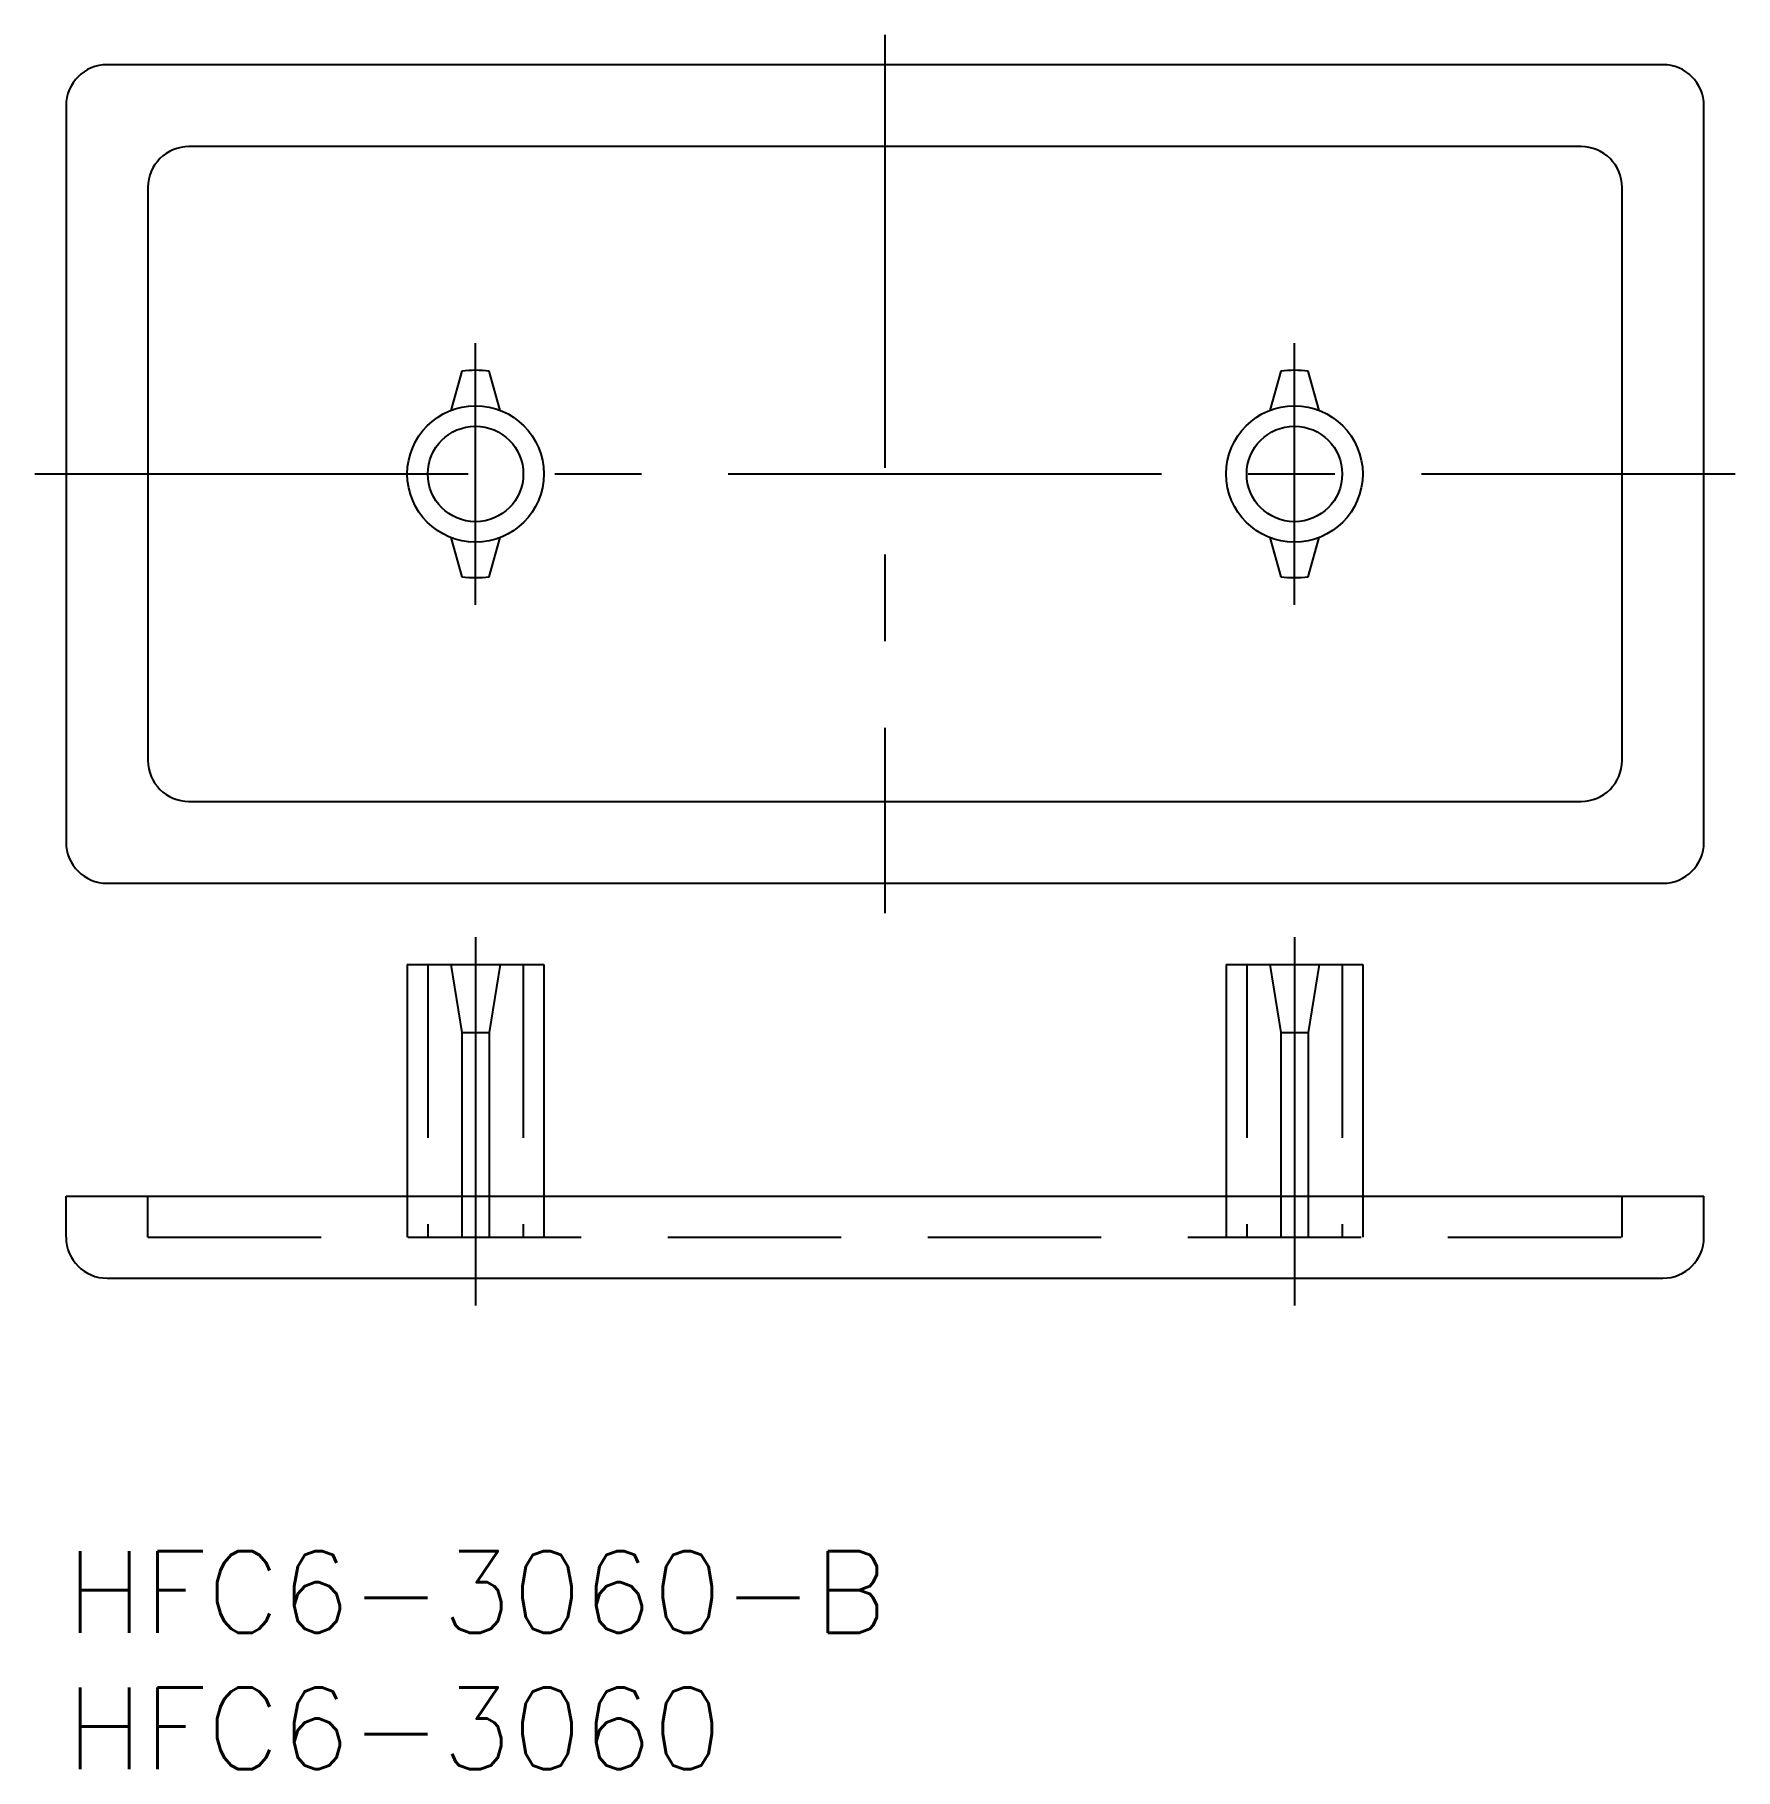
# Model space of a CAD drawing. Extents: x -1.1 to 61.2, y -8 to 55.6.
import ezdxf

# ---------------------------------------------------------------- set-up
doc = ezdxf.new("R2010")
doc.units = 0
doc.header["$LTSCALE"] = 0.5
doc.linetypes.add('CENTER', pattern=[50.8, 31.75, -6.35, 6.35, -6.35])
doc.linetypes.add('DASHED', pattern=[19.05, 12.7, -6.35])
for name, color, linetype in [('MSM_CENTER', 1, 'CENTER'), ('MSM_CONTINUOUS', 7, 'CONTINUOUS'), ('MSM_DASHED', 4, 'DASHED'), ('MSM_PART_NUMBER', 7, 'CONTINUOUS')]:
    doc.layers.add(name, color=color, linetype=linetype)
doc.styles.get("Standard").update_dxf_attribs({"font": 'txt.shx', "height": 3, "bigfont": 'bigfont.shx'})

# ---------------------------------------------------------------- blocks, each defined once
blk = doc.blocks.new('*U1')
at = {"layer": 'MSM_PART_NUMBER'}
blk.add_text('HFC6-3060', height=3, dxfattribs=at).set_placement((0, -8))

msp = doc.modelspace()

# ---------------------------------------------------------------- linework, layer by layer
at = {"layer": 'MSM_CENTER'}
for p, q in [((30, 55.575), (30, 23.375)), ((15, 34.675), (15, 44.275)), ((45, 34.675), (45, 44.275)), ((-1.15, 39.475), (61.15, 39.475)), ((15, 22.5), (15, 9)), ((45, 22.5), (45, 9))]:
    msp.add_line(p, q, dxfattribs=at)
at = {"layer": 'MSM_CONTINUOUS'}
for p, q in [((58.5, 54.475), (1.5, 54.475)), ((0, 52.975), (0, 25.975)), ((60, 25.975), (60, 52.975)), ((55.5, 51.475), (4.5, 51.475)), ((3, 49.975), (3, 28.975)), ((57, 28.975), (57, 49.975)), ((14.5, 43.242), (14.1, 41.807)), ((15.9, 41.807), (15.5, 43.242)), ((44.5, 43.242), (44.1, 41.807)), ((45.9, 41.807), (45.5, 43.242)), ((14.1, 37.143), (14.5, 35.708)), ((15.5, 35.708), (15.9, 37.143)), ((44.1, 37.143), (44.5, 35.708)), ((45.5, 35.708), (45.9, 37.143)), ((4.5, 27.475), (55.5, 27.475)), ((1.5, 24.475), (58.5, 24.475)), ((12.5, 21.5), (12.5, 13)), ((12.5, 21.5), (17.5, 21.5)), ((14.1, 21.5), (14.5, 19)), ((15.9, 21.5), (15.5, 19)), ((17.5, 21.5), (17.5, 13)), ((42.5, 21.5), (42.5, 13)), ((42.5, 21.5), (47.5, 21.5)), ((44.1, 21.5), (44.5, 19)), ((45.9, 21.5), (45.5, 19)), ((47.5, 21.5), (47.5, 13)), ((14.5, 19), (15.5, 19)), ((14.5, 19), (14.5, 13)), ((15.5, 19), (15.5, 13)), ((44.5, 19), (44.5, 13)), ((44.5, 19), (45.5, 19)), ((45.5, 19), (45.5, 13)), ((0, 13), (60, 13)), ((0, 11.5), (0, 13)), ((60, 11.5), (60, 13)), ((1.5, 10), (58.5, 10))]:
    msp.add_line(p, q, dxfattribs=at)
for centre, radius in [((15, 39.475), 2.5), ((45, 39.475), 2.5), ((15, 39.475), 1.75), ((45, 39.475), 1.75)]:
    msp.add_circle(centre, radius, dxfattribs=at)
for centre, radius, start, end in [((1.5, 52.975), 1.5, 90, 180), ((58.5, 52.975), 1.5, 0, 90), ((4.5, 49.975), 1.5, 90, 180), ((55.5, 49.975), 1.5, 0, 90), ((15, 39.475), 3.8, 82.43916, 97.56084), ((45, 39.475), 3.8, 82.43916, 97.56084), ((15, 39.475), 3.8, 262.43916, 277.56084), ((45, 39.475), 3.8, 262.43916, 277.56084), ((4.5, 28.975), 1.5, 180, 270), ((55.5, 28.975), 1.5, 270, 0), ((1.5, 25.975), 1.5, 180, 270), ((58.5, 25.975), 1.5, 270, 0), ((1.5, 11.5), 1.5, 180, 270), ((58.5, 11.5), 1.5, 270, 0)]:
    msp.add_arc(centre, radius, start, end, dxfattribs=at)
at = {"layer": 'MSM_DASHED'}
for p, q in [((13.25, 21.5), (13.25, 11.5)), ((16.75, 21.5), (16.75, 11.5)), ((43.25, 21.5), (43.25, 11.5)), ((46.75, 21.5), (46.75, 11.5)), ((3, 11.5), (3, 13)), ((12.5, 13), (12.5, 11.5)), ((14.5, 13), (14.5, 11.5)), ((15.5, 13), (15.5, 11.5)), ((17.5, 13), (17.5, 11.5)), ((42.5, 13), (42.5, 11.5)), ((44.5, 13), (44.5, 11.5)), ((45.5, 13), (45.5, 11.5)), ((47.5, 13), (47.5, 11.5)), ((57, 11.5), (57, 13)), ((3, 11.5), (57, 11.5))]:
    msp.add_line(p, q, dxfattribs=at)

# ---------------------------------------------------------------- block references
at = {"layer": 'MSM_CONTINUOUS'}
msp.add_blockref('*U1', (0, 0), dxfattribs=at)

# ---------------------------------------------------------------- texts
at = {"layer": 'MSM_PART_NUMBER'}
msp.add_text('HFC6-3060-B', height=3, dxfattribs=at).set_placement((0, -3))

doc.saveas('drawing.dxf')
